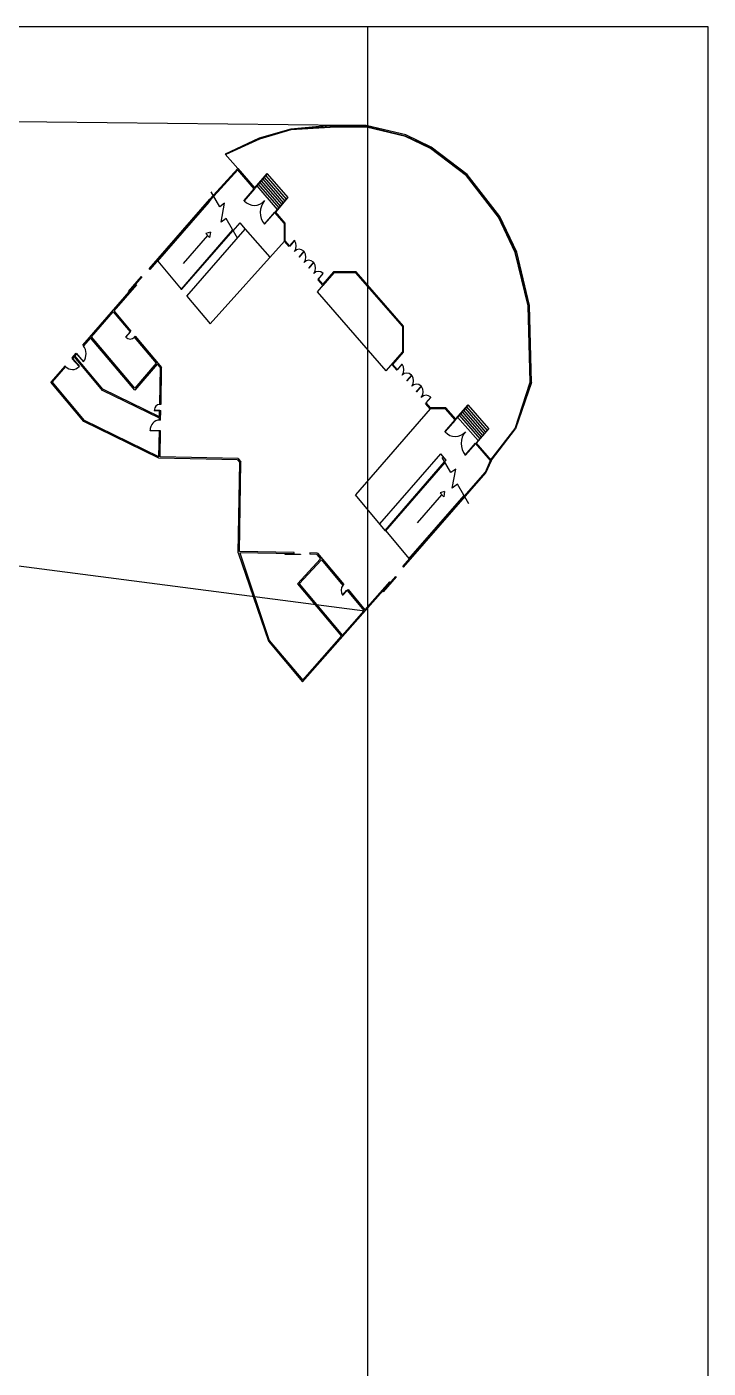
# Model space of a CAD drawing. Extents: x 0 to 5952, y 0 to 1070.
# Drawn here: x 2169 to 2459, y 445 to 1014 of the extents above; entities that cross this region are included whole.
import ezdxf

# ---------------------------------------------------------------- set-up
doc = ezdxf.new("R2010")
doc.units = 0

msp = doc.modelspace()

# ---------------------------------------------------------------- linework, layer by layer
at = {"layer": 'ARQ_MARGEM PRANCHA', "color": 210}
for points in [[(2458.854069, 1014.147456), (20.774632, 1014.147456)], [(2458.854069, 9.499956), (2458.854069, 1014.147456)]]:
    msp.add_lwpolyline(points, dxfattribs=at)
at = {"layer": 'ARQ_VISTA', "color": 252}
msp.add_lwpolyline([(2314.269672, 0.00005), (2314.269672, 1014.147456)], dxfattribs=at)
at = {"layer": 'PAVILHÃ\x83O', "color": 7}
for points in [[(2306.04765, 972.277514), (2100.935526, 974.479056)], [(2281.556657, 970.749468), (2268.174101, 966.828877)], [(2281.556657, 970.558466), (2268.174101, 966.647955)], [(2281.556657, 970.447896), (2268.261546, 966.537307)], [(2298.350507, 972.227243), (2281.556657, 970.749468)], [(2298.350507, 971.734669), (2281.556657, 970.558466)], [(2298.350507, 971.412963), (2281.556657, 970.447896)], [(2313.56993, 972.327785), (2298.175591, 972.227243)], [(2313.56993, 971.82513), (2298.175591, 971.734669)], [(2313.744845, 971.513478), (2298.350507, 971.412963)], [(2330.451198, 968.276464), (2313.56993, 972.327785)], [(2330.276282, 967.804024), (2313.56993, 971.82513)], [(2330.276282, 967.623049), (2313.744845, 971.513478)], [(2341.034836, 962.697175), (2330.276282, 967.804024)], [(2341.209751, 963.129451), (2330.451198, 968.276464)], [(2268.174101, 966.828877), (2253.741892, 960.143738)], [(2268.174101, 966.647955), (2253.829364, 959.992952)], [(2268.261546, 966.537307), (2253.916835, 959.902465)], [(2340.947364, 962.526308), (2330.276282, 967.623049)], [(2356.166787, 950.90524), (2340.947364, 962.526308)], [(2356.254232, 951.045972), (2341.034836, 962.697175)], [(2356.516645, 951.427977), (2341.209751, 963.129451)], [(2259.077447, 954.031632), (2253.741892, 960.143738)], [(2221.651546, 911.150639), (2221.417787, 911.419217), (2247.161316, 941.023118), (2259.039691, 954.02978), (2266.298076, 945.687611)], [(2266.064343, 945.4189), (2259.034029, 953.498895), (2247.39235, 940.751259), (2221.651546, 911.150639)], [(2271.410401, 951.840144), (2266.162318, 945.8185)], [(2271.497899, 951.709467), (2266.33726, 945.687822)], [(2270.903169, 950.980276), (2279.622423, 940.959089)], [(2271.497899, 951.709467), (2271.410401, 951.840144)], [(2271.534358, 951.705683), (2280.253559, 941.684496)], [(2369.811756, 933.312799), (2356.166787, 950.90524)], [(2369.986672, 933.423395), (2356.254232, 951.045972)], [(2370.336556, 933.714912), (2356.516645, 951.427977)], [(2266.134431, 945.338308), (2261.774844, 940.327715), (2261.704862, 940.40836), (2266.064528, 945.4189), (2266.13451, 945.338282)], [(2266.33726, 945.687822), (2266.074873, 945.416387)], [(2267.116246, 946.627886), (2275.835472, 936.606725)], [(2267.747435, 947.353319), (2276.466662, 937.332132)], [(2268.378624, 948.078727), (2277.097824, 938.057487)], [(2269.009734, 948.804081), (2277.729014, 938.782894)], [(2269.640817, 949.529488), (2278.360176, 939.508328)], [(2270.272006, 950.254869), (2278.991313, 940.233682)], [(2224.877501, 914.58445), (2246.919382, 939.877289)], [(2224.964946, 914.504017), (2246.919382, 939.796855)], [(2258.963491, 924.51634), (2254.169432, 932.87338), (2251.968922, 931.205978), (2253.41037, 939.274516), (2251.379986, 937.735992), (2247.726889, 944.104081)], [(2261.774844, 940.327715), (2262.743324, 939.446309), (2263.811948, 938.820227), (2264.946771, 938.449202), (2266.113767, 938.332865), (2267.278991, 938.470924), (2268.408416, 938.863089), (2269.468071, 939.508989), (2270.423956, 940.40836)], [(2270.423956, 940.40836), (2269.641452, 939.309705), (2269.079451, 938.091803), (2268.738272, 936.793732), (2268.618151, 935.454519), (2268.71938, 934.113242), (2269.042251, 932.80898), (2269.587027, 931.580786), (2270.353974, 930.467738)], [(2274.996559, 935.665154), (2280.244642, 941.686798)], [(2275.171554, 935.53445), (2280.332113, 941.546093)], [(2280.332113, 941.546093), (2280.244642, 941.686798)], [(2274.783596, 935.39774), (2270.423956, 930.387173), (2270.353974, 930.467791), (2274.713535, 935.478358), (2274.783517, 935.39774)], [(2280.816221, 920.941692), (2278.839336, 923.213798), (2278.839336, 930.736449), (2274.783596, 935.39774)], [(2274.996559, 935.665154), (2274.82167, 935.393744)], [(2281.050059, 921.210349), (2279.169986, 923.371199), (2279.169986, 930.893823), (2275.017408, 935.666371)], [(2377.508899, 918.56534), (2370.336556, 933.714912)], [(2234.936285, 902.691974), (2256.890774, 927.984865)], [(2234.936285, 902.61154), (2256.978219, 927.904405)], [(2237.472869, 899.887235), (2262.226249, 928.316573)], [(2259.864634, 931.000714), (2256.978219, 927.612888)], [(2259.864634, 931.000714), (2262.226249, 928.316573)], [(2262.226249, 928.316573), (2272.634971, 916.333608)], [(2278.845183, 930.739306), (2278.845183, 923.20975)], [(2376.89668, 918.314039), (2369.811756, 933.312799)], [(2377.071569, 918.384365), (2369.986672, 933.423395)], [(2235.198725, 902.61154), (2257.065663, 927.773728)], [(2235.985912, 913.770143), (2246.30711, 925.612402)], [(2247.444182, 926.989609), (2245.519923, 926.507063)], [(2247.094324, 924.717662), (2245.519923, 926.507063)], [(2247.444182, 926.989609), (2247.094324, 924.717662)], [(2247.356711, 888.155572), (2278.845183, 923.20975)], [(2281.1202, 921.129757), (2283.165533, 923.480551), (2283.095577, 923.561196), (2281.050245, 921.210349), (2281.1202, 921.129757)], [(2283.165533, 923.480551), (2281.1202, 921.129757), (2281.050245, 921.210349), (2283.095577, 923.561196), (2283.165533, 923.480551)], [(2283.095392, 918.859529), (2283.679221, 919.942124), (2283.886707, 921.154919), (2283.716051, 922.375255), (2283.165374, 923.480551)], [(2281.03183, 921.209238), (2280.85694, 920.937776)], [(2287.116127, 918.940174), (2286.154395, 919.573057), (2285.09257, 919.769139), (2284.037334, 919.530591), (2283.095392, 918.859529)], [(2285.05537, 916.584936), (2285.230312, 916.424069)], [(2287.116127, 918.940174), (2285.070689, 916.589301)], [(2287.186268, 918.859529), (2287.116286, 918.940174), (2285.070874, 916.589301), (2285.14083, 916.508709), (2287.186268, 918.859529)], [(2287.186268, 918.859529), (2285.14083, 916.508709)], [(2287.256356, 918.778937), (2287.186374, 918.859556), (2285.14091, 916.508736), (2285.210892, 916.428144), (2287.256251, 918.778937)], [(2285.210971, 916.428144), (2287.256356, 918.778937), (2287.116127, 918.940174)], [(2287.186268, 914.157916), (2287.770071, 915.24051), (2287.977583, 916.453306), (2287.806927, 917.673668), (2287.256251, 918.778937)], [(2382.319679, 895.775642), (2376.89668, 918.314039)], [(2382.494621, 895.795723), (2377.071569, 918.384365)], [(2382.93195, 895.876157), (2377.508899, 918.56534)], [(2224.937244, 914.499043), (2224.868108, 914.580852)], [(2224.877501, 914.855833), (2224.964946, 914.715154)], [(2225.052417, 914.634695), (2235.023783, 902.832679)], [(2291.206898, 914.238508), (2290.245192, 914.871364), (2289.183394, 915.067447), (2288.128184, 914.828925), (2287.186268, 914.157916)], [(2291.206898, 914.238508), (2289.161566, 911.887688)], [(2291.277066, 914.157916), (2291.207083, 914.238508), (2289.161751, 911.887714), (2289.231707, 911.807096), (2291.277145, 914.157916)], [(2289.166355, 911.890281), (2289.341323, 911.729414)], [(2291.277066, 914.157916), (2289.231601, 911.807096)], [(2291.347206, 914.077324), (2291.277224, 914.157942), (2289.231786, 911.807122), (2289.301768, 911.726504), (2291.347206, 914.07735)], [(2289.301768, 911.726504), (2291.347206, 914.077324), (2291.206898, 914.238508)], [(2291.277066, 909.456329), (2291.860868, 910.538897), (2292.06838, 911.751692), (2291.897724, 912.972055), (2291.347048, 914.077324)], [(2212.591457, 901.77313), (2218.199744, 908.22234), (2218.316689, 908.088038), (2212.708191, 901.639092), (2212.591457, 901.77313)], [(2295.297722, 909.536921), (2294.336015, 910.169751), (2293.274191, 910.365833), (2292.218981, 910.127311), (2291.277066, 909.456303)], [(2292.84001, 901.716826), (2299.837463, 909.7792)], [(2326.536481, 868.39482), (2324.422648, 870.824274), (2329.097856, 876.197558), (2329.097856, 886.944152), (2309.228202, 909.780628), (2299.877786, 909.780628), (2295.202551, 904.407318), (2293.088718, 906.836799)], [(2293.364811, 907.105165), (2293.102424, 906.833729)], [(2293.32253, 907.105483), (2295.367863, 909.456329), (2295.29788, 909.536947), (2293.252522, 907.186127), (2293.32253, 907.105483)], [(2295.367863, 909.456329), (2295.29788, 909.536947), (2293.252522, 907.186127), (2293.32253, 907.105483), (2295.367863, 909.456329)], [(2326.770293, 868.663451), (2324.890166, 870.824274), (2329.428452, 876.040184), (2329.428452, 887.101526), (2309.36515, 910.160543), (2299.740917, 910.160543), (2295.202551, 904.94466), (2293.32253, 907.105483)], [(2309.196505, 909.7792), (2299.837463, 909.7792)], [(2329.139184, 886.939204), (2309.196505, 909.7792)], [(2193.240915, 879.01706), (2215.809527, 904.970007)], [(2216.043419, 904.701429), (2206.4335, 893.650537)], [(2216.042889, 904.701958), (2215.809527, 904.970007)], [(2234.968511, 902.614186), (2234.899376, 902.695995)], [(2235.111254, 902.752272), (2235.198725, 902.61154)], [(2237.472869, 899.887235), (2247.356711, 888.155572)], [(2322.054313, 868.14045), (2292.84001, 901.716826)], [(2383.194364, 863.415659), (2382.319679, 895.775642)], [(2383.36928, 863.375442), (2382.494621, 895.795723)], [(2383.806635, 863.264847), (2382.93195, 895.876157)], [(2196.887768, 882.626554), (2206.07192, 893.252393)], [(2206.07192, 893.252393), (2213.33176, 884.647175)], [(2206.421778, 893.65448), (2213.681619, 885.049288)], [(2215.25602, 860.761706), (2196.887768, 882.626554)], [(2213.312578, 884.644741), (2211.489734, 882.548582), (2211.559742, 882.467963), (2213.382984, 884.56354), (2213.312155, 884.644688)], [(2211.559901, 882.46799), (2212.396645, 881.855321), (2213.340042, 881.659477), (2214.279444, 881.879107), (2215.104281, 882.51281)], [(2213.33176, 884.647175), (2213.681619, 885.049288)], [(2215.430962, 882.918072), (2215.081104, 882.515985)], [(2215.081104, 882.515985), (2224.440145, 871.377464)], [(2215.430962, 882.918072), (2226.626844, 869.598091)], [(2329.139184, 876.192769), (2329.139184, 886.939204)], [(2193.476526, 878.756208), (2193.214139, 879.017616)], [(2193.546244, 872.113561), (2194.031092, 872.867781), (2194.374203, 873.691031), (2194.636246, 875.44982), (2194.334463, 877.200142), (2193.972804, 878.012862), (2193.471023, 878.752292)], [(2196.450465, 882.234495), (2193.476526, 878.756208)], [(2215.25602, 859.947426), (2196.450465, 882.234495)], [(2188.840741, 873.408139), (2188.578327, 873.679574)], [(2190.319204, 875.657306), (2188.597324, 873.677167)], [(2188.827009, 873.403826), (2191.749064, 870.045501), (2191.679081, 869.964909), (2188.757027, 873.323208), (2188.827009, 873.403826)], [(2189.540484, 874.212365), (2188.840741, 873.408139)], [(2201.611051, 859.83683), (2189.540484, 874.212365)], [(2190.590084, 875.388543), (2189.890315, 874.584316)], [(2201.78594, 860.359593), (2189.890315, 874.584316)], [(2190.590084, 875.388543), (2190.327671, 875.659952)], [(2190.552487, 875.389389), (2193.476103, 872.032916), (2193.546085, 872.113561), (2190.62239, 875.470008), (2190.552408, 875.389389)], [(2224.440145, 871.377464), (2215.25602, 860.761706)], [(2224.79003, 870.975351), (2215.25602, 859.947426)], [(2224.79003, 870.975351), (2226.189489, 869.366925)], [(2322.054313, 868.14045), (2329.139184, 876.192769)], [(2326.840354, 868.582859), (2328.885819, 870.933653), (2328.815811, 871.014271), (2326.770478, 868.663451), (2326.840434, 868.582859)], [(2328.885819, 870.933653), (2328.815811, 871.014271), (2326.770478, 868.663504), (2326.840434, 868.582859), (2328.885872, 870.933653)], [(2328.815625, 866.312658), (2329.399428, 867.395226), (2329.60694, 868.608021), (2329.436284, 869.828384), (2328.885608, 870.933653)], [(2328.815625, 866.312658), (2329.403793, 867.394194), (2329.612761, 868.607915), (2329.44065, 869.82923), (2328.885608, 870.933653)], [(2185.675614, 870.317412), (2179.598619, 863.329088)], [(2185.866828, 870.040421), (2180.181416, 863.46593)], [(2185.866828, 870.040421), (2185.691912, 870.32191)], [(2185.905404, 870.044045), (2186.549135, 869.468842), (2187.256312, 869.054584), (2188.006378, 868.801564), (2188.778723, 868.710071), (2189.552734, 868.78037), (2190.307827, 869.012754), (2191.023418, 869.407512), (2191.678896, 869.964909)], [(2225.927102, 853.945863), (2226.189489, 869.366925)], [(2226.451955, 853.945863), (2226.626844, 869.598091)], [(2326.777569, 868.663213), (2326.515156, 868.391777)], [(2332.836387, 866.393223), (2331.874655, 867.026106), (2330.812804, 867.222215), (2329.757567, 866.98364), (2328.815625, 866.312605)], [(2332.836387, 866.393223), (2330.790923, 864.04243)], [(2330.790923, 864.042403), (2330.931257, 863.881219), (2332.976563, 866.232039), (2332.906608, 866.312684), (2330.861249, 863.961864)], [(2332.906449, 866.312658), (2332.836467, 866.393276), (2330.791028, 864.04243)], [(2332.906449, 866.312658), (2330.86109, 863.961838)], [(2330.931257, 863.881219), (2332.976563, 866.232039), (2332.836387, 866.393223)], [(2332.906449, 861.611018), (2333.490251, 862.693612), (2333.697737, 863.906408), (2333.527055, 865.126744), (2332.976378, 866.232039)], [(2193.651468, 846.657633), (2179.569091, 863.325172)], [(2194.001353, 847.05972), (2180.181416, 863.455876)], [(2225.839657, 848.014732), (2201.611051, 859.83683)], [(2225.839657, 848.627983), (2201.78594, 860.359593)], [(2330.801109, 864.038937), (2330.888527, 863.878044)], [(2336.927184, 861.69161), (2335.965452, 862.324492), (2334.903627, 862.520575), (2333.848391, 862.282027), (2332.906449, 861.610991)], [(2336.927184, 861.69161), (2334.881746, 859.340816)], [(2334.881746, 859.340816), (2335.022002, 859.179606), (2337.067466, 861.530426), (2336.997511, 861.611044), (2334.952072, 859.260224)], [(2336.997299, 861.611018), (2336.927343, 861.691636), (2334.881905, 859.340843)], [(2336.997299, 861.611018), (2334.951887, 859.260198)], [(2335.022002, 859.179606), (2337.067466, 861.530426), (2336.927184, 861.69161)], [(2336.997299, 856.909351), (2337.581128, 857.991946), (2337.78864, 859.204741), (2337.617984, 860.42513), (2337.067308, 861.530426)], [(2376.809209, 843.722217), (2383.194364, 863.415659)], [(2383.36928, 863.375442), (2376.89668, 843.681974)], [(2383.806635, 863.264847), (2377.071569, 843.611622)], [(2225.874873, 853.944646), (2224.99786, 853.747082), (2224.273246, 853.205692), (2223.770883, 852.397365), (2223.560751, 851.399014)], [(2225.927102, 853.945863), (2226.451955, 853.945863)], [(2334.912094, 859.344282), (2334.999539, 859.183416)], [(2341.017955, 856.98997), (2340.056222, 857.622826), (2338.994424, 857.818882), (2337.939214, 857.58036), (2336.997299, 856.909325)], [(2351.38691, 847.35645), (2347.331197, 852.017767), (2340.785916, 852.017767), (2338.808952, 854.289874)], [(2339.023079, 854.559114), (2338.848136, 854.287678)], [(2339.042658, 854.558558), (2341.088123, 856.909351), (2341.018167, 856.989996), (2338.972781, 854.639203), (2339.042737, 854.558558)], [(2341.088123, 856.909351), (2341.018167, 856.989996), (2338.972781, 854.639203), (2339.042737, 854.558558), (2341.088175, 856.909404)], [(2351.620616, 847.625108), (2347.468092, 852.397709), (2340.922785, 852.397709), (2339.042658, 854.558558)], [(2225.874873, 851.285005), (2223.560751, 851.285005), (2223.560751, 851.399014), (2225.874873, 851.399014), (2225.874873, 851.285005)], [(2225.839657, 848.627983), (2225.839657, 851.281883)], [(2225.839657, 851.281883), (2226.364458, 851.281883)], [(2226.27696, 847.250749), (2226.364458, 851.281883)], [(2340.772422, 852.015757), (2309.021589, 815.483829)], [(2347.332493, 852.015757), (2340.772422, 852.015757)], [(2351.356033, 847.361292), (2347.332493, 852.015757)], [(2356.779059, 853.774995), (2351.530949, 847.763432)], [(2356.86653, 853.644318), (2351.618447, 847.6227)], [(2352.438786, 848.565435), (2361.158145, 838.544301)], [(2353.069975, 849.290816), (2361.789229, 839.269656)], [(2353.701138, 850.016223), (2362.420392, 839.995063)], [(2354.332327, 850.741578), (2363.051528, 840.720444)], [(2354.963437, 851.467011), (2363.682691, 841.445851)], [(2355.594547, 852.192419), (2364.31388, 842.171232)], [(2356.225736, 852.917826), (2364.945016, 842.896639)], [(2356.86653, 853.644318), (2356.779059, 853.774995)], [(2356.856873, 853.64318), (2365.576126, 843.62202)], [(2225.489773, 831.045596), (2193.651468, 846.657633)], [(2225.577217, 831.618577), (2194.001353, 847.05972)], [(2225.813913, 847.24805), (2225.03424, 847.189657), (2224.287455, 846.95685), (2223.595385, 846.559156), (2222.979806, 846.006098), (2222.472521, 845.323103), (2222.096972, 844.5456), (2221.862419, 843.698167), (2221.778044, 842.805411)], [(2225.745095, 842.691402), (2221.778044, 842.691402), (2221.778044, 842.805411), (2225.745095, 842.805411), (2225.745095, 842.691402)], [(2225.577217, 831.618577), (2225.752186, 842.686745)], [(2226.27696, 842.686745), (2225.752186, 842.686745)], [(2225.839657, 847.250749), (2225.839657, 848.014732)], [(2226.27696, 847.250749), (2225.839657, 847.250749)], [(2226.102044, 831.608549), (2226.27696, 842.686745)], [(2351.457051, 847.275858), (2347.097385, 842.265291), (2347.027402, 842.345909), (2351.387069, 847.35645), (2351.457051, 847.275858)], [(2351.618447, 847.6227), (2351.356033, 847.361292)], [(2360.365217, 837.600031), (2365.613273, 843.621676)], [(2360.452714, 837.469354), (2365.700744, 843.490972)], [(2365.700744, 843.490972), (2365.613273, 843.621676)], [(2366.575429, 830.392155), (2376.809209, 843.722217)], [(2366.662901, 830.311696), (2376.89668, 843.681974)], [(2366.837843, 830.181071), (2377.071569, 843.611622)], [(2331.133028, 787.393793), (2364.20339, 825.151348), (2366.399005, 830.102834), (2360.106137, 837.335263)], [(2331.366311, 787.125612), (2364.473926, 824.924653), (2366.8026, 830.176282), (2360.339949, 837.603921)], [(2347.097385, 842.265291), (2348.065864, 841.383859), (2349.134488, 840.757776), (2350.269311, 840.386725), (2351.436334, 840.270388), (2352.601558, 840.408447), (2353.730983, 840.800612), (2354.790638, 841.446539), (2355.74655, 842.345909)], [(2355.74655, 842.345883), (2354.964046, 841.247228), (2354.402071, 840.029326), (2354.060892, 838.731256), (2353.940771, 837.392042), (2354.042027, 836.050792), (2354.364898, 834.74653), (2354.909647, 833.518336), (2355.676594, 832.405288)], [(2360.106137, 837.335263), (2355.74655, 832.32467), (2355.676594, 832.405288), (2360.036261, 837.415881), (2360.106243, 837.335263)], [(2360.365217, 837.600031), (2360.102856, 837.33865)], [(2366.400514, 830.100638), (2360.102856, 837.33865)], [(2259.164891, 830.945054), (2226.102044, 831.608549)], [(2319.342813, 803.209374), (2345.233265, 832.945593)], [(2347.594906, 830.251397), (2345.233265, 832.945593)], [(2357.148443, 811.737228), (2352.354384, 820.094294), (2350.153847, 818.426839), (2351.595243, 826.495456), (2349.564859, 824.956906), (2345.911841, 831.324969)], [(2258.902531, 830.382101), (2225.489773, 831.045596)], [(2258.902531, 830.382101), (2259.864634, 829.24614)], [(2259.164891, 830.945054), (2260.389408, 829.467305)], [(2259.252336, 790.914811), (2259.864634, 829.24614)], [(2259.777136, 791.477764), (2260.389408, 829.467305)], [(2321.616983, 800.475041), (2346.89519, 829.537632)], [(2321.704402, 800.223661), (2347.07008, 829.376818)], [(2321.791846, 800.082956), (2347.157577, 829.215978)], [(2347.594906, 830.251397), (2346.89519, 829.537632)], [(2321.616983, 800.475041), (2309.021589, 815.483829)], [(2355.029715, 815.242556), (2331.58827, 788.44178)], [(2355.204631, 815.111905), (2331.675794, 788.311102)], [(2335.436894, 803.691894), (2345.758065, 815.5341)], [(2346.89519, 816.901306), (2344.970878, 816.42884)], [(2346.545306, 814.639413), (2344.970878, 816.42884)], [(2346.89519, 816.901306), (2346.545306, 814.639413)], [(2321.704402, 800.495123), (2321.791846, 800.354365)], [(2321.791846, 800.082956), (2321.704402, 800.223661)], [(2321.87937, 800.223661), (2331.675794, 788.582511)], [(2312.957658, 766.11452), (2101.635269, 793.639089)], [(2312.957658, 766.11452), (2101.635269, 793.639089)], [(2283.043613, 791.015299), (2259.777136, 791.477764)], [(2259.252336, 790.914811), (2272.022673, 753.387681)], [(2283.043613, 790.442292), (2259.864634, 790.90473)], [(2259.864634, 790.90473), (2272.372557, 753.77974)], [(2279.119212, 790.332887), (2285.731009, 790.332887), (2285.731009, 790.218878), (2279.119212, 790.218878), (2279.119212, 790.332887)], [(2283.043613, 790.442292), (2283.043613, 791.015299)], [(2294.239522, 788.391535), (2284.355601, 777.725507)], [(2294.58938, 787.979368), (2285.05537, 777.705451)], [(2292.84001, 790.814243), (2289.691181, 790.884622)], [(2289.691181, 790.884622), (2289.691181, 790.311614)], [(2292.665094, 790.251289), (2289.691181, 790.311614)], [(2292.665094, 790.251289), (2294.239522, 788.391535)], [(2292.84001, 790.814243), (2304.035919, 777.504342)], [(2294.58938, 787.979368), (2303.686035, 777.102255)], [(2329.148709, 785.107928), (2331.133028, 787.393793)], [(2329.381304, 784.838847), (2331.36557, 787.124739)], [(2331.675794, 788.311102), (2331.58827, 788.44178)], [(2331.850683, 788.44178), (2331.938181, 788.301022)], [(2320.619823, 774.49307), (2326.228057, 780.942307), (2326.344923, 780.808005), (2320.736531, 774.359085), (2320.619823, 774.49307)], [(2329.401571, 784.842869), (2329.139184, 785.104224)], [(2329.381992, 784.839747), (2329.148709, 785.107928)], [(2284.355601, 777.725507), (2303.161208, 755.50879)], [(2285.05537, 777.705451), (2303.511119, 755.910956)], [(2286.563228, 736.219763), (2321.785258, 776.106867)], [(2303.686299, 777.106832), (2303.125992, 776.154281), (2302.917739, 775.067453), (2303.064926, 773.967502), (2303.570915, 772.975633)], [(2305.477817, 774.975087), (2303.641082, 772.895041), (2303.5711, 772.975633), (2305.394447, 775.071237), (2305.477526, 774.975431)], [(2304.035919, 777.504342), (2303.686035, 777.102255)], [(2305.872707, 775.373152), (2305.435378, 774.971039)], [(2305.435378, 774.971039), (2312.695271, 766.365821)], [(2305.872707, 775.373152), (2313.045076, 766.767961)], [(2313.066031, 766.766082), (2321.551526, 776.375525)], [(2323.536507, 778.66311), (2321.548853, 776.378594)], [(2323.772964, 778.391383), (2321.785258, 776.106867)], [(2323.772409, 778.392018), (2323.538597, 778.660649)], [(2323.80363, 778.389002), (2323.541243, 778.660411)], [(2303.48011, 755.910638), (2312.712734, 766.366086)], [(2272.022673, 753.387681), (2286.542326, 736.217435)], [(2272.372557, 753.77974), (2286.717269, 736.89101)], [(2286.685968, 736.892148), (2303.126865, 755.510615)]]:
    msp.add_lwpolyline(points, dxfattribs=at)

doc.saveas('drawing.dxf')
